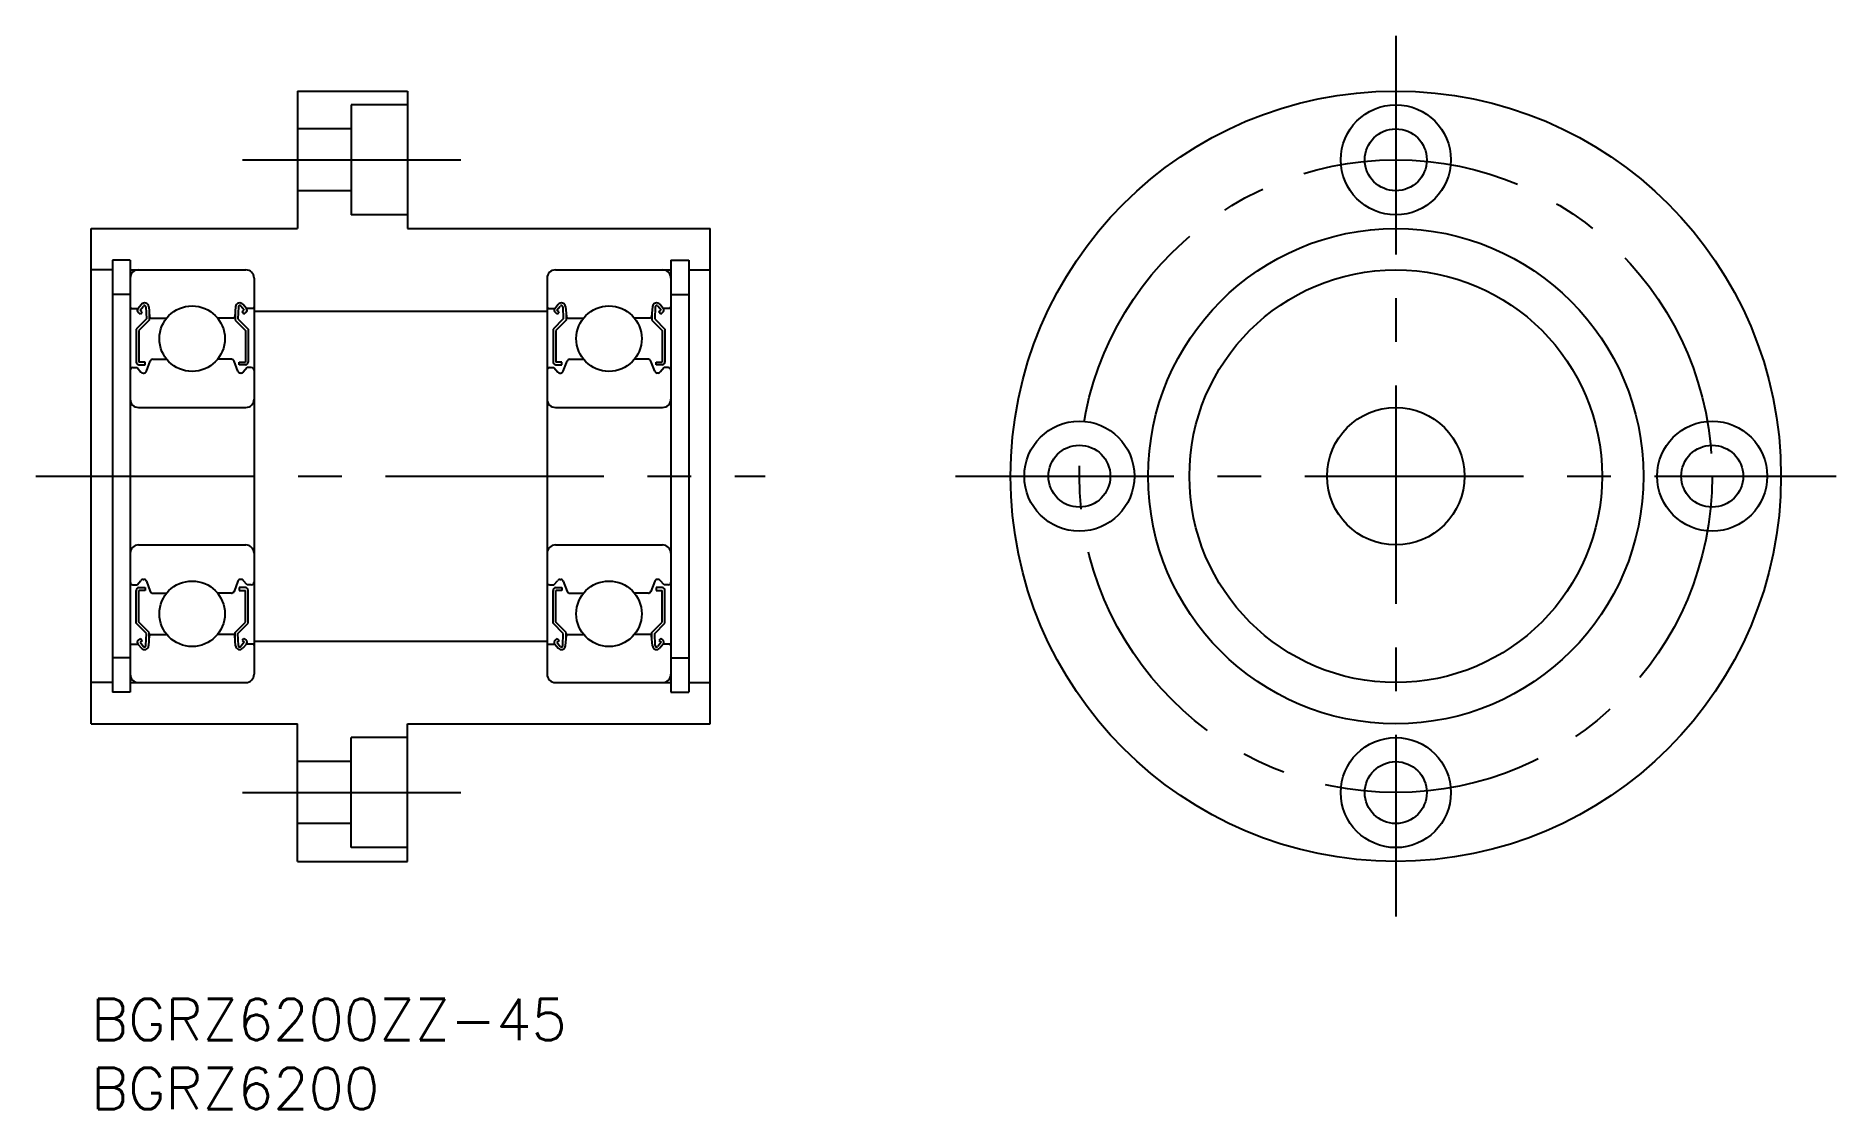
# Model space of a CAD drawing. Extents: x -4 to 127, y -8 to 70.
import ezdxf

# ---------------------------------------------------------------- set-up
doc = ezdxf.new("R2010")
doc.units = 0
doc.header["$LTSCALE"] = 0.5
doc.linetypes.add('CENTER', pattern=[50.8, 31.75, -6.35, 6.35, -6.35])
for name, color, linetype in [('MSM_CENTER', 1, 'CENTER'), ('MSM_CONTINUOUS', 7, 'CONTINUOUS'), ('MSM_PART_NUMBER', 7, 'CONTINUOUS')]:
    doc.layers.add(name, color=color, linetype=linetype)
doc.styles.get("Standard").update_dxf_attribs({"font": 'txt.shx', "height": 3, "bigfont": 'bigfont.shx'})

# ---------------------------------------------------------------- blocks, each defined once
blk = doc.blocks.new('*U2')
at = {"layer": 'MSM_PART_NUMBER'}
blk.add_text('BGRZ6200ZZ-45', height=3, dxfattribs=at).set_placement((0, -3))
blk = doc.blocks.new('*U3')
at = {"layer": 'MSM_PART_NUMBER'}
blk.add_text('BGRZ6200', height=3, dxfattribs=at).set_placement((0, -8))

msp = doc.modelspace()

# ---------------------------------------------------------------- linework, layer by layer
at = {"layer": 'MSM_CENTER'}
for p, q in [((94.84, 70), (94.84, 6)), ((11, 61), (27, 61)), ((-4, 38), (49, 38)), ((62.84, 38), (126.84, 38)), ((11, 15), (27, 15))]:
    msp.add_line(p, q, dxfattribs=at)
msp.add_circle((94.84, 38), 23, dxfattribs=at)
at = {"layer": 'MSM_CONTINUOUS'}
for p, q in [((15, 66), (15, 56)), ((15, 66), (23, 66)), ((17, 66), (17, 66)), ((23, 66), (23, 56)), ((18.9, 65), (18.9, 57)), ((23, 65), (18.9, 65)), ((18.9, 63.25), (15, 63.25)), ((18.9, 58.75), (15, 58.75)), ((23, 57), (18.9, 57)), ((0, 20), (0, 56)), ((0, 56), (15, 56)), ((23, 56), (45, 56)), ((45, 20), (45, 56)), ((1.55, 53.7), (1.55, 22.3)), ((2.85, 53.7), (1.55, 53.7)), ((2.85, 53.7), (2.85, 22.3)), ((42.15, 53.7), (42.15, 22.3)), ((42.15, 53.7), (43.45, 53.7)), ((43.45, 53.7), (43.45, 22.3)), ((1.55, 53), (0, 53)), ((2.85, 53), (11.25, 53)), ((11.85, 52.4), (11.85, 23.6)), ((33.15, 52.4), (33.15, 23.6)), ((33.75, 53), (42.15, 53)), ((43.45, 53), (45, 53)), ((2.85, 51.2), (1.55, 51.2)), ((42.15, 51.2), (43.45, 51.2)), ((2.95, 50.2), (3.41, 50.2)), ((3.41, 50.2), (3.66, 50.5)), ((3.59, 49.79), (3.43, 49.92)), ((3.56, 50.07), (3.81, 50.37)), ((3.72, 49.94), (3.56, 50.07)), ((3.59, 49.79), (3.72, 49.94)), ((3.99, 50.31), (4.03, 49.43)), ((4.19, 50.33), (4.25, 49.59)), ((4.23, 49.82), (4.23, 49.35)), ((10.51, 50.33), (10.45, 49.59)), ((10.47, 49.82), (10.47, 49.35)), ((10.71, 50.31), (10.67, 49.43)), ((11.14, 50.07), (10.89, 50.37)), ((10.98, 49.94), (11.14, 50.07)), ((11.11, 49.79), (10.98, 49.94)), ((11.29, 50.2), (11.04, 50.5)), ((11.11, 49.79), (11.27, 49.92)), ((11.75, 50.2), (11.29, 50.2)), ((11.85, 50), (33.15, 50)), ((33.25, 50.2), (33.71, 50.2)), ((33.71, 50.2), (33.96, 50.5)), ((33.89, 49.79), (33.73, 49.92)), ((33.86, 50.07), (34.11, 50.37)), ((34.02, 49.94), (33.86, 50.07)), ((33.89, 49.79), (34.02, 49.94)), ((34.29, 50.31), (34.33, 49.43)), ((34.49, 50.33), (34.55, 49.59)), ((34.53, 49.82), (34.53, 49.35)), ((40.81, 50.33), (40.75, 49.59)), ((40.77, 49.82), (40.77, 49.35)), ((41.01, 50.31), (40.97, 49.43)), ((41.44, 50.07), (41.19, 50.37)), ((41.28, 49.94), (41.44, 50.07)), ((41.41, 49.79), (41.28, 49.94)), ((41.59, 50.2), (41.34, 50.5)), ((41.41, 49.79), (41.57, 49.92)), ((42.05, 50.2), (41.59, 50.2)), ((4.03, 49.43), (3.28, 48.68)), ((3.28, 48.68), (3.28, 46.3)), ((4.23, 49.35), (3.48, 48.6)), ((3.48, 48.6), (3.48, 46.3)), ((4.35, 49.5), (5.5, 49.5)), ((10.35, 49.5), (9.2, 49.5)), ((10.47, 49.35), (11.22, 48.6)), ((10.67, 49.43), (11.42, 48.68)), ((11.22, 48.6), (11.22, 46.3)), ((11.42, 48.68), (11.42, 46.3)), ((34.33, 49.43), (33.58, 48.68)), ((33.58, 48.68), (33.58, 46.3)), ((34.53, 49.35), (33.78, 48.6)), ((33.78, 48.6), (33.78, 46.3)), ((34.65, 49.5), (35.8, 49.5)), ((40.65, 49.5), (39.5, 49.5)), ((40.77, 49.35), (41.52, 48.6)), ((40.97, 49.43), (41.72, 48.68)), ((41.52, 48.6), (41.52, 46.3)), ((41.72, 48.68), (41.72, 46.3)), ((3.05, 45.9), (3.35, 45.9)), ((3.35, 45.9), (3.63, 45.57)), ((3.93, 46.3), (3.48, 46.3)), ((3.48, 46.1), (3.93, 46.1)), ((3.93, 46.1), (3.93, 46.3)), ((4.03, 45.63), (4.3, 46.37)), ((4.49, 46.5), (5.5, 46.5)), ((10.21, 46.5), (9.2, 46.5)), ((10.67, 45.63), (10.4, 46.37)), ((10.77, 46.3), (11.22, 46.3)), ((10.77, 46.1), (10.77, 46.3)), ((11.22, 46.1), (10.77, 46.1)), ((11.35, 45.9), (11.07, 45.57)), ((11.65, 45.9), (11.35, 45.9)), ((33.35, 45.9), (33.65, 45.9)), ((33.65, 45.9), (33.93, 45.57)), ((34.23, 46.3), (33.78, 46.3)), ((33.78, 46.1), (34.23, 46.1)), ((34.23, 46.1), (34.23, 46.3)), ((34.33, 45.63), (34.6, 46.37)), ((34.79, 46.5), (35.8, 46.5)), ((40.51, 46.5), (39.5, 46.5)), ((40.97, 45.63), (40.7, 46.37)), ((41.07, 46.3), (41.52, 46.3)), ((41.07, 46.1), (41.07, 46.3)), ((41.52, 46.1), (41.07, 46.1)), ((41.65, 45.9), (41.37, 45.57)), ((41.95, 45.9), (41.65, 45.9)), ((3.78, 45.5), (3.84, 45.5)), ((10.92, 45.5), (10.86, 45.5)), ((34.08, 45.5), (34.14, 45.5)), ((41.22, 45.5), (41.16, 45.5)), ((3.45, 43), (11.25, 43)), ((33.75, 43), (41.55, 43)), ((3.45, 33), (11.25, 33)), ((33.75, 33), (41.55, 33)), ((3.05, 30.1), (3.35, 30.1)), ((3.35, 30.1), (3.63, 30.43)), ((3.78, 30.5), (3.84, 30.5)), ((4.03, 30.37), (4.3, 29.63)), ((10.67, 30.37), (10.4, 29.63)), ((10.92, 30.5), (10.86, 30.5)), ((11.35, 30.1), (11.07, 30.43)), ((11.65, 30.1), (11.35, 30.1)), ((33.35, 30.1), (33.65, 30.1)), ((33.65, 30.1), (33.93, 30.43)), ((34.08, 30.5), (34.14, 30.5)), ((34.33, 30.37), (34.6, 29.63)), ((40.97, 30.37), (40.7, 29.63)), ((41.22, 30.5), (41.16, 30.5)), ((41.65, 30.1), (41.37, 30.43)), ((41.95, 30.1), (41.65, 30.1)), ((3.28, 27.32), (3.28, 29.7)), ((3.48, 29.9), (3.93, 29.9)), ((3.48, 27.4), (3.48, 29.7)), ((3.93, 29.7), (3.48, 29.7)), ((3.93, 29.9), (3.93, 29.7)), ((4.49, 29.5), (5.5, 29.5)), ((10.21, 29.5), (9.2, 29.5)), ((11.22, 29.9), (10.77, 29.9)), ((10.77, 29.9), (10.77, 29.7)), ((10.77, 29.7), (11.22, 29.7)), ((11.22, 27.4), (11.22, 29.7)), ((11.42, 27.32), (11.42, 29.7)), ((33.58, 27.32), (33.58, 29.7)), ((33.78, 29.9), (34.23, 29.9)), ((33.78, 27.4), (33.78, 29.7)), ((34.23, 29.7), (33.78, 29.7)), ((34.23, 29.9), (34.23, 29.7)), ((34.79, 29.5), (35.8, 29.5)), ((40.51, 29.5), (39.5, 29.5)), ((41.52, 29.9), (41.07, 29.9)), ((41.07, 29.9), (41.07, 29.7)), ((41.07, 29.7), (41.52, 29.7)), ((41.52, 27.4), (41.52, 29.7)), ((41.72, 27.32), (41.72, 29.7)), ((4.03, 26.57), (3.28, 27.32)), ((3.59, 26.21), (3.43, 26.08)), ((4.23, 26.65), (3.48, 27.4)), ((3.59, 26.21), (3.72, 26.06)), ((3.99, 25.69), (4.03, 26.57)), ((4.19, 25.67), (4.25, 26.41)), ((4.23, 26.18), (4.23, 26.65)), ((4.35, 26.5), (5.5, 26.5)), ((10.35, 26.5), (9.2, 26.5)), ((10.51, 25.67), (10.45, 26.41)), ((10.47, 26.65), (11.22, 27.4)), ((10.47, 26.18), (10.47, 26.65)), ((10.67, 26.57), (11.42, 27.32)), ((10.71, 25.69), (10.67, 26.57)), ((11.11, 26.21), (10.98, 26.06)), ((11.11, 26.21), (11.27, 26.08)), ((34.33, 26.57), (33.58, 27.32)), ((33.89, 26.21), (33.73, 26.08)), ((34.53, 26.65), (33.78, 27.4)), ((33.89, 26.21), (34.02, 26.06)), ((34.29, 25.69), (34.33, 26.57)), ((34.49, 25.67), (34.55, 26.41)), ((34.53, 26.18), (34.53, 26.65)), ((34.65, 26.5), (35.8, 26.5)), ((40.65, 26.5), (39.5, 26.5)), ((40.81, 25.67), (40.75, 26.41)), ((40.77, 26.65), (41.52, 27.4)), ((40.77, 26.18), (40.77, 26.65)), ((40.97, 26.57), (41.72, 27.32)), ((41.01, 25.69), (40.97, 26.57)), ((41.41, 26.21), (41.28, 26.06)), ((41.41, 26.21), (41.57, 26.08)), ((2.95, 25.8), (3.41, 25.8)), ((3.41, 25.8), (3.66, 25.5)), ((3.72, 26.06), (3.56, 25.93)), ((3.56, 25.93), (3.81, 25.63)), ((11.14, 25.93), (10.89, 25.63)), ((10.98, 26.06), (11.14, 25.93)), ((11.29, 25.8), (11.04, 25.5)), ((11.75, 25.8), (11.29, 25.8)), ((11.85, 26), (33.15, 26)), ((33.25, 25.8), (33.71, 25.8)), ((33.71, 25.8), (33.96, 25.5)), ((34.02, 26.06), (33.86, 25.93)), ((33.86, 25.93), (34.11, 25.63)), ((41.44, 25.93), (41.19, 25.63)), ((41.28, 26.06), (41.44, 25.93)), ((41.59, 25.8), (41.34, 25.5)), ((42.05, 25.8), (41.59, 25.8)), ((2.85, 24.8), (1.55, 24.8)), ((42.15, 24.8), (43.45, 24.8)), ((1.55, 23), (0, 23)), ((2.85, 22.3), (1.55, 22.3)), ((2.85, 23), (11.25, 23)), ((33.75, 23), (42.15, 23)), ((42.15, 22.3), (43.45, 22.3)), ((43.45, 23), (45, 23)), ((0, 20), (15, 20)), ((15, 10), (15, 20)), ((23, 20), (45, 20)), ((23, 10), (23, 20)), ((23, 19), (18.9, 19)), ((18.9, 11), (18.9, 19)), ((18.9, 17.25), (15, 17.25)), ((18.9, 12.75), (15, 12.75)), ((23, 11), (18.9, 11)), ((15, 10), (23, 10))]:
    msp.add_line(p, q, dxfattribs=at)
for centre, radius in [((94.84, 38), 28), ((94.84, 61), 4), ((94.84, 61), 2.25), ((94.84, 38), 18), ((94.84, 38), 15), ((7.35, 48), 2.38), ((37.65, 48), 2.38), ((71.84, 38), 4), ((94.84, 38), 5), ((117.84, 38), 4), ((71.84, 38), 2.25), ((117.84, 38), 2.25), ((7.35, 28), 2.38), ((37.65, 28), 2.38), ((94.84, 15), 4), ((94.84, 15), 2.25)]:
    msp.add_circle(centre, radius, dxfattribs=at)
for centre, radius, start, end in [((3.45, 52.4), 0.6, 90, 180), ((11.25, 52.4), 0.6, 0, 90), ((33.75, 52.4), 0.6, 90, 180), ((41.55, 52.4), 0.6, 0, 90), ((2.95, 50.3), 0.1, 180, 270), ((3.56, 50.07), 0.2, 140.0029, 230.087), ((3.89, 50.3), 0.3, 4.9968, 140.0029), ((3.89, 50.31), 0.1, 2.8198, 140.0022), ((10.81, 50.3), 0.3, 39.9971, 175.0032), ((10.81, 50.31), 0.1, 39.9978, 177.1802), ((11.14, 50.07), 0.2, 309.913, 39.9971), ((11.75, 50.3), 0.1, 270, 0), ((33.25, 50.3), 0.1, 180, 270), ((33.86, 50.07), 0.2, 140.0029, 230.087), ((34.19, 50.3), 0.3, 4.9968, 140.0029), ((34.19, 50.31), 0.1, 2.8198, 140.0022), ((41.11, 50.3), 0.3, 39.9971, 175.0032), ((41.11, 50.31), 0.1, 39.9978, 177.1802), ((41.44, 50.07), 0.2, 309.913, 39.9971), ((42.05, 50.3), 0.1, 270, 0), ((4.35, 49.6), 0.1, 184.9968, 269.9995), ((10.35, 49.6), 0.1, 270.0005, 355.0032), ((34.65, 49.6), 0.1, 184.9968, 269.9995), ((40.65, 49.6), 0.1, 270.0005, 355.0032), ((3.05, 45.7), 0.2, 90, 180), ((3.48, 46.3), 0.2, 180, 270), ((4.49, 46.3), 0.2, 90, 159.9914), ((10.21, 46.3), 0.2, 20.0086, 90), ((11.22, 46.3), 0.2, 270, 0), ((11.65, 45.7), 0.2, 0, 90), ((33.35, 45.7), 0.2, 90, 180), ((33.78, 46.3), 0.2, 180, 270), ((34.79, 46.3), 0.2, 90, 159.9914), ((40.51, 46.3), 0.2, 20.0086, 90), ((41.52, 46.3), 0.2, 270, 0), ((41.95, 45.7), 0.2, 0, 90), ((3.78, 45.7), 0.2, 219.995, 270), ((3.84, 45.7), 0.2, 270, 339.9914), ((10.86, 45.7), 0.2, 200.0086, 270), ((10.92, 45.7), 0.2, 270, 320.005), ((34.08, 45.7), 0.2, 219.995, 270), ((34.14, 45.7), 0.2, 270, 339.9914), ((41.16, 45.7), 0.2, 200.0086, 270), ((41.22, 45.7), 0.2, 270, 320.005), ((3.45, 43.6), 0.6, 180, 270), ((11.25, 43.6), 0.6, 270, 0), ((33.75, 43.6), 0.6, 180, 270), ((41.55, 43.6), 0.6, 270, 0), ((3.45, 32.4), 0.6, 90, 180), ((11.25, 32.4), 0.6, 0, 90), ((33.75, 32.4), 0.6, 90, 180), ((41.55, 32.4), 0.6, 0, 90), ((3.05, 30.3), 0.2, 180, 270), ((3.78, 30.3), 0.2, 90, 140.005), ((3.84, 30.3), 0.2, 20.0086, 90), ((10.86, 30.3), 0.2, 90, 159.9914), ((10.92, 30.3), 0.2, 39.995, 90), ((11.65, 30.3), 0.2, 270, 0), ((33.35, 30.3), 0.2, 180, 270), ((34.08, 30.3), 0.2, 90, 140.005), ((34.14, 30.3), 0.2, 20.0086, 90), ((41.16, 30.3), 0.2, 90, 159.9914), ((41.22, 30.3), 0.2, 39.995, 90), ((41.95, 30.3), 0.2, 270, 0), ((3.48, 29.7), 0.2, 90, 180), ((4.49, 29.7), 0.2, 200.0086, 270), ((10.21, 29.7), 0.2, 270, 339.9914), ((11.22, 29.7), 0.2, 0, 90), ((33.78, 29.7), 0.2, 90, 180), ((34.79, 29.7), 0.2, 200.0086, 270), ((40.51, 29.7), 0.2, 270, 339.9914), ((41.52, 29.7), 0.2, 0, 90), ((4.35, 26.4), 0.1, 90.0005, 175.0032), ((10.35, 26.4), 0.1, 4.9968, 89.9995), ((34.65, 26.4), 0.1, 90.0005, 175.0032), ((40.65, 26.4), 0.1, 4.9968, 89.9995), ((2.95, 25.7), 0.1, 90, 180), ((3.56, 25.93), 0.2, 129.913, 219.9971), ((3.89, 25.7), 0.3, 219.9971, 355.0032), ((3.89, 25.69), 0.1, 219.9978, 357.1802), ((10.81, 25.7), 0.3, 184.9968, 320.0029), ((10.81, 25.69), 0.1, 182.8198, 320.0022), ((11.14, 25.93), 0.2, 320.0029, 50.087), ((11.75, 25.7), 0.1, 0, 90), ((33.25, 25.7), 0.1, 90, 180), ((33.86, 25.93), 0.2, 129.913, 219.9971), ((34.19, 25.7), 0.3, 219.9971, 355.0032), ((34.19, 25.69), 0.1, 219.9978, 357.1802), ((41.11, 25.7), 0.3, 184.9968, 320.0029), ((41.11, 25.69), 0.1, 182.8198, 320.0022), ((41.44, 25.93), 0.2, 320.0029, 50.087), ((42.05, 25.7), 0.1, 0, 90), ((3.45, 23.6), 0.6, 180, 270), ((11.25, 23.6), 0.6, 270, 0), ((33.75, 23.6), 0.6, 180, 270), ((41.55, 23.6), 0.6, 270, 0)]:
    msp.add_arc(centre, radius, start, end, dxfattribs=at)

# ---------------------------------------------------------------- block references
for name in ['*U2', '*U3']:
    msp.add_blockref(name, (0, 0), dxfattribs=at)

doc.saveas('drawing.dxf')
